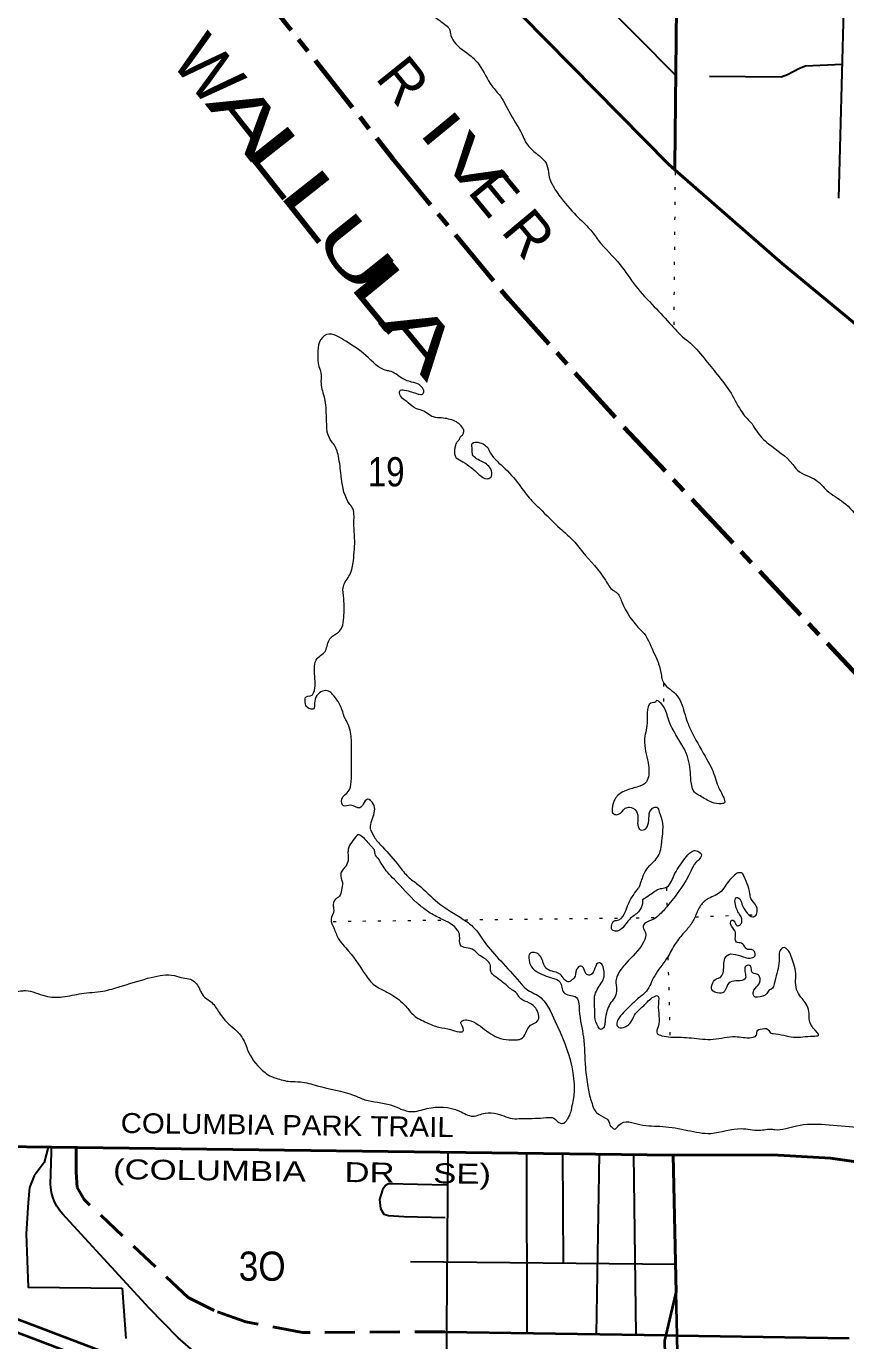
# Model space of a CAD drawing. Header units: feet. Extents: x 245918 to 509309, y -547785 to -360805.
# Drawn here: x 447217 to 452141, y -458892 to -450991 of the extents above; entities that cross this region are included whole.
import ezdxf
from ezdxf.enums import TextEntityAlignment as Align

# ---------------------------------------------------------------- set-up
doc = ezdxf.new("R2010")
doc.units = ezdxf.units.FT
doc.header["$LTSCALE"] = 60
for name, pattern in [('DOTTED', [1.5, 0.3, -1.2]), ('LONG_DASH_SHORT_DASH', [9.9, 6, -1.2, 1.5, -1.2]), ('MEDIUM_DASHED', [4.5, 3, -1.5])]:
    doc.linetypes.add(name, pattern=pattern)
for name, color, linetype, lineweight in [('11', 7, 'LONG_DASH_SHORT_DASH', 60), ('23', 7, 'Continuous', 70), ('24', 7, 'Continuous', 25), ('26', 7, 'Continuous', 40), ('27', 7, 'Continuous', 13), ('29', 7, 'Continuous', 25), ('39', 7, 'Continuous', 13), ('53', 7, 'DOTTED', 40), ('7', 7, 'DOTTED', 13)]:
    doc.layers.add(name, color=color, linetype=linetype, lineweight=lineweight)
doc.layers.add('41', color=7, linetype='Continuous')

msp = doc.modelspace()

# ---------------------------------------------------------------- linework, layer by layer
at = {"layer": '11'}
for points in [[(443771.67, -447174.66), (444619.09, -447431.95), (444840.89, -447528.66), (445297.29, -447769.41), (445844.9, -448096.98), (445905.03, -448131.87), (446342.92, -448409.68), (446732.43, -448691.43), (447033.82, -448953.6), (447531.09, -449481.89), (448585.29, -450730.71), (449417.7, -451785.59), (450116.61, -452631.71), (450803.73, -453394.56)], [(450808.87, -453400.1), (453100.96, -455839.58), (453761.67, -456605.66), (454238.85, -457246.9), (454469.53, -457498.1), (454990.93, -457948.29), (455725.2, -458432.88), (456021.84, -458565.19), (456764.47, -458768.44), (457638.33, -458962.77), (459960.92, -459390.74), (460289.18, -459477.83), (460703.39, -459620.47), (462211.88, -460252.44), (464002.48, -460997.41), (464552.9, -461150.04), (465233.22, -461304), (466107.36, -461425.28), (466960.09, -461511.14), (467659.22, -461513.57)]]:
    msp.add_lwpolyline(points, dxfattribs=at)
at = {"layer": '23', "lineweight": 35}
for points in [[(448891.04, -459348.29), (448673.69, -459301.12), (448221.09, -459165.62), (447066.51, -458726.71), (446692.77, -458560.06), (446655.73, -458543.12), (446426.32, -458420.93), (446334.54, -458364.24), (446217.79, -458277.73), (446192.86, -458259.26), (446167.79, -458237.12), (446156.2, -458226.89), (446017, -458086.76), (445986.63, -458048.38), (445944.05, -457983.94), (445908.43, -457915.4), (445829.06, -457741.93), (445803.58, -457680.07), (445774.31, -457608.69)], [(448198.15, -459237.02), (447061.23, -458804.83), (447036.41, -458795.4), (447011.23, -458784.17), (446686.63, -458639.44), (446662.32, -458628.6), (446636.63, -458616.85), (446623.98, -458611.07), (446412.65, -458498.51), (446388.19, -458485.48), (446362.65, -458469.7), (446293.11, -458426.75), (446170.04, -458335.57), (446144.93, -458316.96), (446120.04, -458294.64), (446082.62, -458261.08), (445940.25, -458113.07), (445937.14, -458109.69), (445882.47, -458043.31), (445861.03, -458010.9), (445835.03, -457971.59)]]:
    msp.add_lwpolyline(points, dxfattribs=at)
at = {"layer": '24'}
msp.add_lwpolyline([(448891.04, -459348.29), (448674.2, -459252.98), (448460.69, -459131.07), (448286.09, -459005.49), (448261.02, -458987.46), (448236.09, -458966.07), (448130.32, -458875.33), (447955.88, -458696.61), (447435.63, -458130.1), (447417.12, -458107.21), (447401.11, -458082.52), (447387.77, -458056.28), (447377.24, -458028.8), (447369.64, -458000.36), (447365.06, -457971.29), (447363.69, -457951.29), (447368.46, -457760.56), (447369.26, -457728.3)], dxfattribs=at)
at = {"layer": '26'}
msp.add_line((451122.56, -458602.46), (451103.73, -457775.83), dxfattribs=at)
for points in [[(451114.48, -451854.2), (451077.87, -451822.27), (449163.36, -449877.64), (448067.67, -448811.6), (447066.43, -447932.98), (446653.86, -447604.86), (446630.17, -447587.38)], [(451114.48, -451854.2), (451114.72, -451830.91), (451124.68, -450876.99)], [(453075.77, -453351.29), (452990.38, -453320.47), (452822.17, -453244.6), (452662.81, -453151.57), (452514.05, -453042.39), (452150.72, -452738.96), (451759.44, -452416.72), (451114.48, -451854.2)], [(451103.73, -457775.83), (447369.26, -457728.3), (447066.72, -457724.45)], [(453971.27, -458339.56), (453843.28, -458271.49), (453428.65, -458118.21), (452942.68, -457970.78), (452791.62, -457964.7), (452469.36, -457855.04), (452048.95, -457793.93), (451701.14, -457774.29), (451103.73, -457775.83)]]:
    msp.add_lwpolyline(points, dxfattribs=at)
at = {"layer": '26', "lineweight": 35}
for points in [[(451062.12, -459235.45), (451054.89, -458890.18), (451062.27, -458858.8), (451122.56, -458602.46)], [(451133.48, -459081.95), (451128.42, -458859.83), (451122.56, -458602.46)], [(449732.23, -458838.05), (451062.27, -458858.8), (451128.42, -458859.83), (452161.28, -458875.95)]]:
    msp.add_lwpolyline(points, dxfattribs=at)
at = {"layer": '29'}
for p, q in [((450517.53, -450676.45), (451120.4, -451287.04)), ((452127.35, -450894.3), (452098.88, -452024.99)), ((449749.56, -457758.59), (449740.44, -459196.29)), ((450222.51, -457764.61), (450225.38, -458845.74)), ((450439.6, -457767.38), (450443.38, -458424.31)), ((450660.34, -457770.19), (450641.05, -458852.23)), ((450865.57, -457772.8), (450879.49, -458855.95)), ((449526.79, -458415.37), (451118.65, -458430.89)), ((447794.45, -458576.02), (447816.49, -458878.62))]:
    msp.add_line(p, q, dxfattribs=at)
for points in [[(452119.11, -451221.57), (451899.79, -451230.79), (451862.67, -451244), (451791.44, -451282.73), (451754.25, -451295.76), (451323.08, -451292.75)], [(447348.36, -457728.03), (447324.18, -457820.81), (447282.78, -457877.2), (447264.93, -457900.36), (447237.64, -457971.65), (447228.27, -458061.8), (447217.52, -458250.04), (447229.03, -458569.37), (447794.45, -458576.02)], [(449742.62, -457957.23), (449394.23, -457949.75), (449376.28, -457958.73), (449358.33, -457985.67), (449340.38, -458044.04), (449344.86, -458097.92), (449365.95, -458130.44), (449394.23, -458138.33), (449485.34, -458145.48), (449735.27, -458151.8)]]:
    msp.add_lwpolyline(points, dxfattribs=at)
at = {"layer": '39'}
msp.add_line((449024.92, -453430.58), (449023.09, -453426.87), dxfattribs=at)
for points in [[(446472.57, -447761.11), (446537.63, -447812.02), (446539.71, -447832.08), (446582.03, -447894.14), (446630.33, -447938.12), (446706.68, -447973.97), (446718.75, -447979.94), (446795.18, -448041.88), (446865.52, -448079.76), (447006.28, -448177.59), (447084.69, -448231.49), (447151.09, -448289.45), (447195.33, -448321.4), (447195.36, -448331.44), (447217.48, -448345.41), (447265.81, -448401.42), (447386.56, -448519.4), (447497.21, -448613.32), (447525.37, -448635.29), (447653.98, -448701.06), (447662.02, -448707.06), (447712.29, -448740.99), (447794.81, -448820.97), (447873.3, -448900.96), (447875.34, -448910.98), (447907.52, -448934.95), (447947.77, -448972.94), (447963.9, -449000.98), (448048.39, -449066.89), (448086.6, -449096.87), (448086.63, -449106.89), (448138.99, -449170.93), (448249.76, -449302.98), (448394.67, -449446.95), (448577.84, -449630.92), (448587.9, -449642.92), (448726.82, -449796.95), (448879.89, -449981.02), (448968.57, -450111.15), (449004.85, -450161.19), (449059.18, -450213.17), (449183.9, -450317.08), (449236.23, -450369.07), (449304.72, -450457.13), (449359.13, -450531.17), (449395.55, -450629.38), (449409.7, -450661.44), (449486.06, -450701.3), (449498.24, -450745.41), (449530.4, -450763.35), (449534.45, -450773.37), (449558.56, -450787.33), (449620.99, -450861.36), (449643.19, -450901.41), (449665.34, -450927.43), (449739.75, -450985.35), (449761.9, -451011.36), (449765.99, -451033.43), (449788.21, -451083.52), (449890.82, -451171.44), (449939.13, -451223.45), (450015.76, -451349.6), (450066.12, -451411.63), (450126.65, -451519.78), (450203.32, -451655.96), (450207.36, -451665.98), (450261.75, -451738.03), (450314.06, -451781.99), (450346.3, -451826.03), (450356.51, -451884.18), (450376.75, -451940.3), (450433.2, -452026.39)], [(450433.2, -452026.39), (450535.89, -452142.42), (450602.3, -452208.4), (450654.68, -452276.44), (450785.55, -452424.47), (450878.24, -452550.57), (450990.99, -452676.59), (451093.66, -452786.59), (451186.23, -452878.58), (451194.28, -452884.57), (451290.9, -452986.57), (451369.46, -453084.62), (451452.07, -453196.71), (451520.65, -453314.86), (451578.35, -453380.67)], [(449844.82, -453414.54), (449823.54, -453385.04), (449793.38, -453365.08), (449713.06, -453345.3), (449664.89, -453339.44), (449590.53, -453297.57), (449562.42, -453289.63), (449512.15, -453253.69), (449459.8, -453193.68), (449461.76, -453181.63), (449489.84, -453177.52), (449572.17, -453201.31), (449598.26, -453201.21), (449604.25, -453195.18), (449598.14, -453165.1), (449551.89, -453133.16), (449541.86, -453131.18), (449473.56, -453105.33), (449399.2, -453063.46), (449387.15, -453061.5), (449258.46, -452969.64), (449137.81, -452883.78), (449081.53, -452851.87), (449021.32, -452844.06), (448979.33, -452888.35), (448969.52, -452958.63), (448975.78, -453036.86), (448987.94, -453074.95), (448988.1, -453125.11), (449006.45, -453217.35), (449008.48, -453225.37), (449018.88, -453343.73), (449023.09, -453426.87)], [(449286.69, -455815.72), (449286.51, -455800.99), (449310.37, -455706.71), (449302.25, -455664.62), (449268.1, -455636.62), (449242.09, -455666.75), (449222.08, -455688.85), (449165.89, -455672.92), (449123.78, -455677.02), (449113.66, -455636.93), (449153.67, -455588.74), (449169.58, -455532.57), (449171.17, -455344.1), (449168.98, -455257.9), (449140.7, -455165.73), (449134.66, -455155.72), (449114.47, -455097.61), (449058.12, -455007.51), (449034.01, -454987.51), (448997.9, -454987.58), (448949.92, -455059.86), (448943.98, -455093.95), (448923.93, -455094), (448897.81, -455074), (448893.71, -455035.91), (448893.7, -455027.89), (448933.78, -455011.77), (448943.77, -454997.72), (448949.54, -454883.43), (448949.43, -454837.31), (448965.38, -454791.18), (449017.41, -454740.94), (449019.41, -454734.92), (449047.33, -454666.7), (449093.39, -454632.53), (449113.39, -454604.42), (449125.29, -454544.24), (449125.04, -454431.97), (449122.87, -454357.79), (449160.82, -454287.54), (449182.7, -454203.29), (449190.42, -454066.94), (449186.19, -453970.72), (449173.97, -453880.52), (449161.89, -453864.5), (449111.41, -453708.22), (449109.36, -453690.18), (449093.06, -453575.94), (449062.81, -453499.81), (449052.76, -453487.8), (449024.92, -453430.58)], [(449844.82, -453414.52), (449843.7, -453429.26), (449839.02, -453447.21), (449826.91, -453457.8), (449818.53, -453473.66), (449805.39, -453490.06), (449794.93, -453514.36), (449791.3, -453534.42), (449791.39, -453560.8), (449795.12, -453572.92), (449798.85, -453583.45), (449800.2, -453585.17)], [(451578.35, -453380.67), (451638.04, -453464.54), (451678.23, -453500.54), (451822.91, -453624.56), (451851.06, -453658.59), (451965.53, -453720.51), (452027.84, -453780.53), (452128.28, -453852.5), (452230.79, -453954.55), (452369.37, -454038.47), (452415.52, -454050.41), (452481.73, -454064.32), (452548.02, -454108.29), (452626.33, -454146.22), (452682.55, -454176.19), (452831.08, -454226.01), (452845.12, -454230), (453049.86, -454301.76), (453202.41, -454353.58), (453284.73, -454397.53), (453340.99, -454441.53), (453437.37, -454489.44), (453555.83, -454549.36), (453676.27, -454593.23), (453812.74, -454635.05), (453915.15, -454684.97), (454069.73, -454750.83), (454140.31, -454793.51), (454192.6, -454829.46), (454218.42, -454876.84), (454264.66, -454930.88), (454322.92, -454968.86), (454383.23, -455034.9), (454399.3, -455046.9), (454469.59, -455090.86), (454548.85, -455133.41), (454588.07, -455153.02), (454640.29, -455192.78), (454694.52, -455222.74), (454750.78, -455270.75), (454774.36, -455303.36), (454805.07, -455334.79), (454875.38, -455388.79), (454915.57, -455424.79), (454939.77, -455486.9), (454965.88, -455496.87), (454983.93, -455500.85), (455120.41, -455540.67), (455132.48, -455558.69), (455166.64, -455592.71), (455242.97, -455642.68), (455295.22, -455688.69), (455345.41, -455712.64), (455387.61, -455750.66), (455475.96, -455796.59), (455542.21, -455826.53), (455610.52, -455880.53), (455652.73, -455922.55), (455684.97, -455988.64), (455699.1, -456036.73), (455705.26, -456098.87), (455701.27, -456104.9), (455693.27, -456120.96)], [(449800.2, -453585.17), (449841.26, -453608.5), (449937.7, -453684.5), (449985.89, -453710.46), (450007.94, -453702.4), (450011.86, -453662.29), (449989.72, -453628.25), (449923.45, -453590.29), (449899.33, -453566.28), (449897.25, -453536.21), (449897.18, -453498.12), (449943.3, -453494.02), (449977.43, -453511.99), (449995.52, -453532), (449999.56, -453542.02), (450082, -453638.09), (450178.52, -453746.16), (450248.92, -453836.24), (450301.17, -453888.26), (450425.8, -454010.31), (450496.13, -454074.33), (450560.48, -454150.38), (450697.25, -454320.53), (450745.52, -454382.58), (450761.58, -454392.57), (450795.81, -454450.64), (450910.51, -454620.83), (450918.55, -454628.83), (450985, -454748.99), (451017.25, -454823.11), (451033.45, -454893.25), (451041.55, -454927.32), (451117.93, -455003.35), (451150.13, -455053.4), (451190.51, -455175.63), (451220.74, -455241.72), (451307.33, -455397.93), (451337.54, -455454.01), (451373.86, -455558.19), (451408.12, -455628.29), (451412.19, -455658.36), (451384.13, -455664.43), (451378.11, -455664.44), (451325.93, -455650.51), (451257.65, -455612.55), (451233.56, -455596.57), (451221.47, -455574.54), (451209.26, -455494.37), (451184.91, -455364.1), (451156.71, -455310.02), (451074.13, -455149.8), (451031.81, -455061.66), (451001.7, -455045.68), (450997.7, -455053.72), (450985.67, -455055.74), (450947.83, -455178.12), (450932.02, -455284.4), (450932.04, -455296.44), (450956.42, -455434.73), (450948.59, -455522.96), (450936.59, -455541.03), (450912.56, -455555.11), (450842.4, -455577.3), (450768.29, -455617.56), (450750.3, -455645.65), (450738.37, -455691.8), (450740.43, -455717.85), (450752.49, -455727.86), (450776.55, -455727.8), (450816.59, -455691.63), (450842.65, -455685.57), (450876.77, -455701.54), (450892.92, -455743.61), (450892.93, -455749.62), (450890.99, -455781.7), (450895.05, -455803.75), (450909.13, -455821.77), (450939.2, -455813.69), (450953.19, -455791.6), (450981.05, -455691.3), (451007.11, -455685.24), (451021.22, -455715.28), (451031.3, -455741.33), (451031.68, -455913.75), (451027.73, -455941.82), (450987.77, -456012.08), (450943.75, -456058.28), (450919.79, -456106.44), (450909.82, -456134.53), (450896.77, -456172.3)], [(449205.25, -455856.03), (449152.43, -455937.6), (449150.48, -455961.66), (449152.55, -455993.73), (449136.61, -456039.87), (449116.61, -456063.98), (449106.63, -456086.05), (449116.77, -456138.15), (449110.86, -456184.28), (449098.9, -456220.39), (449072.88, -456240.5), (449062.89, -456260.56), (449062.95, -456286.62), (449064.99, -456304.66), (449049.06, -456358.83), (449065.23, -456410.93), (449069.27, -456420.94), (449097.48, -456483.03), (449137.7, -456531.06), (449252.36, -456687.22), (449310.68, -456755.26), (449346.83, -456777.25), (449407.06, -456809.2), (449497.48, -456881.2), (449545.74, -456935.23), (449622.05, -456979.18), (449696.31, -457007.1), (449766.55, -457020.99), (449818.72, -457034.92), (449840.77, -457032.87), (449830.65, -456986.78), (449828.63, -456980.77), (449838.63, -456968.71), (449872.72, -456964.64), (449932.95, -456992.58), (450035.39, -457062.55), (450169.82, -457082.32), (450189.86, -457078.28), (450247.85, -456995.96), (450291.91, -456967.8), (450297.88, -456949.75), (450289.78, -456913.67), (450273.68, -456887.65), (450227.48, -456855.65), (450179.28, -456827.69), (450167.2, -456807.66), (450114.96, -456767.67), (450106.93, -456759.66), (450030.58, -456699.68), (450008.46, -456671.65), (450006.38, -456637.58), (449964.15, -456589.54), (449932.01, -456567.55), (449905.88, -456543.55), (449825.6, -456513.63), (449821.46, -456457.51), (449809.36, -456425.45), (449708.91, -456355.48), (449636.63, -456315.54), (449578.36, -456271.55), (449564.3, -456259.54), (449429.61, -456119.47), (449387.39, -456075.46), (449339.1, -456003.38), (449332.13, -455992.33)], [(449204.39, -455855.28), (449210.4, -455849.26), (449234.49, -455859.23), (449294.8, -455925.28), (449306.87, -455939.28), (449310.94, -455965.34), (449333.06, -455993.36)], [(449284.54, -455817.03), (449312.74, -455871.11), (449356.98, -455923.14), (449457.52, -456039.22), (449511.81, -456103.27), (449570.07, -456149.27), (449690.66, -456257.28), (449843.31, -456359.22), (449901.57, -456403.21), (449971.97, -456497.3), (450068.49, -456609.38), (450181.08, -456735.46), (450221.29, -456777.48), (450301.62, -456823.43), (450363.65, -456903.52)], [(450920.07, -456239.21), (450962.14, -456212.61), (451028.24, -456174.39), (451060.32, -456168.31), (451108.3, -456098.04), (451168.26, -456001.68), (451202.27, -455961.52), (451226.3, -455947.43), (451236.32, -455945.41), (451266.44, -455959.38), (451272.48, -455965.39), (451264.51, -455993.47), (451240.5, -456017.58), (451210.52, -456069.76), (451078.58, -456268.52), (451024.57, -456328.77), (450972.5, -456364.96), (450926.44, -456393.12), (450924.46, -456407.17), (450938.57, -456437.21), (450926.66, -456495.37), (450820.64, -456623.9), (450768.66, -456698.19), (450760.7, -456728.27), (450764.83, -456782.39), (450762.87, -456802.45), (450718.91, -456878.73), (450702.97, -456922.87), (450695.06, -456977.01), (450689.1, -457005.09), (450671.09, -457021.17), (450653, -457005.16), (450632.67, -456882.91), (450632.54, -456820.76), (450672.48, -456742.49), (450684.47, -456720.41), (450686.33, -456654.25), (450668.2, -456622.2), (450660.18, -456620.21), (450608.19, -456692.49), (450586.12, -456690.54), (450568, -456656.49), (450551.91, -456640.48), (450523.89, -456660.59), (450509.96, -456710.74), (450495.94, -456722.8), (450477.91, -456734.86), (450457.84, -456726.88), (450431.7, -456694.86), (450401.58, -456676.87), (450355.42, -456662.93), (450337.33, -456646.93), (450303.08, -456576.83), (450297.05, -456570.82), (450244.88, -456562.91), (450238.96, -456605.03), (450261.14, -456655.11), (450281.22, -456671.1), (450381.6, -456713), (450423.77, -456734.97), (450447.98, -456799.07), (450480.1, -456815.05), (450516.22, -456823), (450540.47, -456905.15), (450564.89, -457067.5), (450577.33, -457249.91), (450591.62, -457364.16), (450611.86, -457450.33), (450613.88, -457456.34), (450628.02, -457498.41), (450644.1, -457520.44), (450698.33, -457554.41), (450712.39, -457564.41), (450730.54, -457604.46), (450736.18, -457608.96)], [(451480.61, -456086.6), (451423.3, -456149.53), (451393.31, -456191.7), (451317.19, -456233.95), (451269.14, -456276.15), (451239.19, -456336.36), (451207.23, -456394.56), (451163.22, -456446.78), (451113.22, -456513.05), (451065.26, -456595.34), (450993.29, -456697.73), (450969.32, -456745.9), (450943.35, -456790.06), (450875.29, -456850.34), (450867.29, -456858.37), (450797.24, -456928.69), (450767.26, -456974.86), (450765.29, -456990.91), (450777.36, -457008.93), (450815.46, -457004.84), (450835.49, -456992.77), (450885.46, -456916.48), (450927.5, -456878.3), (450987.54, -456824.05), (451009.59, -456818), (451015.72, -456866.1), (451014.02, -457004.44), (451008.09, -457044.55), (451036.2, -457058.52), (451088.37, -457066.44), (451094.38, -457066.43), (451214.73, -457072.2), (451345.12, -457079.95), (451477.45, -457063.65), (451575.74, -457069.47), (451603.79, -457057.38), (451613.75, -457025.28), (451627.78, -457019.24), (451673.91, -457021.15), (451694.01, -457043.16), (451706.05, -457045.15), (451828.44, -457066.96), (451946.77, -457060.7), (451976.84, -457056.63), (451946.65, -457012.59), (451922.47, -456954.49), (451922.46, -456948.48), (451898.19, -456858.31), (451872.04, -456826.28), (451845.87, -456780.22), (451839.61, -456669.97), (451825.45, -456615.86), (451783.16, -456533.74), (451777.13, -456529.75), (451751.08, -456539.83), (451741.11, -456569.92), (451741.2, -456610.02), (451715.4, -456732.37), (451691.44, -456780.53), (451685.42, -456782.55), (451667.42, -456804.64), (451611.31, -456826.8), (451597.27, -456826.83), (451587.21, -456814.82), (451589.16, -456784.75), (451621.17, -456746.59), (451623.08, -456704.49), (451606.99, -456688.48), (451578.89, -456678.51), (451568.78, -456640.44), (451542.7, -456638.49), (451534.72, -456654.54), (451536.86, -456716.69), (451492.76, -456728.81), (451480.73, -456728.83), (451438.64, -456742.95), (451414.68, -456789.11), (451400.66, -456801.17), (451382.62, -456803.21), (451336.43, -456781.24), (451342.36, -456741.14), (451368.38, -456715.02), (451384.42, -456708.98), (451404.41, -456680.87), (451412.26, -456602.66), (451428.25, -456576.57), (451538.58, -456588.37), (451566.67, -456592.33), (451594.73, -456580.24), (451592.66, -456552.17), (451574.58, -456540.18), (451550.52, -456540.23), (451540.46, -456532.23), (451514.33, -456502.21), (451484.23, -456496.26), (451478.14, -456464.19)], [(451478.14, -456464.19), (451476.06, -456430.11), (451449.89, -456386.06), (451455.86, -456363.99), (451469.91, -456367.97), (451486.01, -456396.01), (451504.06, -456393.97), (451516.05, -456375.9), (451516, -456349.84), (451501.91, -456325.8), (451497.89, -456319.8), (451483.78, -456289.76), (451487.65, -456227.6), (451495.68, -456229.58), (451517.82, -456265.63), (451550.03, -456321.7), (451582.17, -456343.69), (451600.2, -456335.63), (451610.17, -456305.53), (451604.1, -456279.48), (451571.9, -456233.44), (451565.82, -456205.38), (451523.45, -456087.18)], [(451481.03, -456087.04), (451486.02, -456081.64), (451494.19, -456076.73), (451503.18, -456077.55), (451504.82, -456077.55), (451513.4, -456077.18), (451517.07, -456080), (451520.31, -456084.64), (451524.09, -456087.65)], [(450920.07, -456239.21), (450920.14, -456264.83), (450896.18, -456312.99), (450842.12, -456359.21), (450756.03, -456429.56), (450735.95, -456419.57), (450735.89, -456391.51), (450749.88, -456367.42), (450763.92, -456365.38), (450837.9, -456260.99), (450896.77, -456172.3)], [(446400.94, -456961.68), (446541.23, -456913.27), (446601.36, -456897.11), (446695.61, -456886.89), (446850.01, -456872.55), (447008.4, -456848.16), (447048.49, -456836.05), (447104.58, -456805.86), (447182.76, -456789.66), (447212.84, -456787.6), (447331.25, -456819.44), (447435.55, -456825.23), (447549.83, -456804.95), (447678.16, -456790.66), (447782.39, -456762.38), (447796.42, -456758.35), (447968.79, -456707.87), (448107.16, -456697.56), (448159.33, -456711.5), (448203.48, -456719.42), (448255.74, -456771.44), (448277.9, -456815.5), (448330.14, -456857.5), (448376.4, -456919.56), (448434.73, -456989.61), (448480.94, -457029.61), (448521.18, -457081.65), (448553.43, -457157.78), (448651.97, -457279.87), (448690.14, -457303.86), (448718.24, -457313.82), (448802.52, -457333.7), (448864.7, -457335.58), (448965.04, -457359.44), (449187.79, -457417.12), (449252.02, -457443.05), (449406.53, -457474.82), (449530.97, -457514.67), (449625.19, -457496.43), (449819.77, -457512.08), (449900.06, -457541.99), (449974.23, -457523.79), (450046.45, -457527.66), (450152.81, -457557.52), (450200.94, -457555.41), (450206.96, -457555.4), (450341.32, -457551.12), (450387.47, -457555.03), (450427.64, -457585.03), (450449.89, -457583.23)], [(450492.67, -457503.24), (450503.57, -457454.56), (450362.9, -456901.26)], [(450492.67, -457503.24), (450480.6, -457535.94), (450468.62, -457560.51), (450457.87, -457576.48), (450449.89, -457583.23)], [(450736.18, -457608.96), (450750.62, -457620.47), (450778.66, -457596.35), (450905, -457592.08), (451041.4, -457603.84), (451191.88, -457627.6), (451330.31, -457645.36), (451514.77, -457616.92), (451621.08, -457626.73), (451701.3, -457620.56), (451715.34, -457622.53), (451845.66, -457600.21), (452018.12, -457591.85), (452208.7, -457609.51), (452379.2, -457621.2), (452469.47, -457625.03), (452537.7, -457642.94), (452672.22, -457710.83), (452874.96, -457790.61), (453045.6, -457864.46), (453182.13, -457928.33), (453348.74, -457996.17), (453507.34, -458068.03)], [(445509.25, -458267.71), (445512.56, -458267.69), (445629.36, -458325.03), (445659.61, -458346.88), (445778.28, -458386.15), (445886.86, -458419.47), (445975.5, -458466.98), (445983.57, -458472.94), (446086.38, -458538.41), (446158.84, -458569.97), (446358.13, -458658.81), (446559.38, -458741.63), (446732.47, -458814.61), (446913.73, -458907.6), (447084.86, -458986.61), (447201.64, -459041.94), (447272.04, -459065.51), (447404.87, -459120.73), (447529.54, -459159.96), (447742.78, -459236.67), (447813.38, -459286.31), (447870.11, -459360.11), (447880.24, -459372.07), (447981.03, -459437.55), (448037.39, -459461.22), (448202.13, -459492.14), (448290.61, -459519.6), (448368.94, -459531.08), (448465.5, -459566.5), (448535.96, -459598.09), (448606.28, -459611.64), (448724.64, -459610.81), (448778.88, -459620.45), (448943.85, -459681.45), (448961.93, -459685.34), (448989.85, -459663.08), (449106.05, -459642.21), (449112.06, -459642.17), (449218.63, -459673.51), (449383.62, -459736.52), (449576.65, -459795.34), (449709.45, -459846.54), (449783.84, -459868.08), (449840.03, -459869.69), (449876.18, -459875.45), (450001.14, -459950.78), (450166.58, -460073.96), (450239.14, -460119.58), (450309.43, -460129.11), (450431.79, -460126.25), (450471.95, -460131.98), (450528.17, -460137.6), (450600.55, -460159.15), (450610.61, -460163.09), (450699.2, -460204.59), (450751.68, -460246.33), (450874.79, -460343.73), (450935.2, -460373.39), (450995.44, -460380.99), (451192.38, -460399.53)]]:
    msp.add_spline(points, degree=3, dxfattribs=at)
at = {"layer": '53', "linetype": 'MEDIUM_DASHED'}
msp.add_lwpolyline([(449732.23, -458838.05), (448876.72, -458842.37), (448536.17, -458778.76), (448345.45, -458710.61), (448189.27, -458632.13), (447564.44, -458042.77), (447523.57, -457970.08), (447516.45, -457878.82), (447516.45, -457730.17)], dxfattribs=at)
at = {"layer": '7'}
for p, q in [((451124.68, -450876.99), (451107.63, -452801.62)), ((451045.53, -454942.21), (451047.7, -455085.78)), ((451064.2, -456170.62), (451065.8, -456276.03)), ((450769.86, -456353.23), (449856.33, -456363.93)), ((450990.47, -456350.65), (450862.19, -456352.14)), ((451239.24, -456343.89), (451506.96, -456334.02)), ((451561.17, -456331.88), (451602.14, -456330.37)), ((449708.61, -456365.66), (449050.99, -456373.38)), ((451072.9, -456587.32), (451085.5, -457059.99))]:
    msp.add_line(p, q, dxfattribs=at)

# ---------------------------------------------------------------- texts
at = {"layer": '27'}
for s, width, p in [('COLUMBIA PARK TRAIL', 1.1, (447784.11, -457642.74)), ('(COLUMBIA    DR    SE)', 1.3, (447737.86, -457920.37))]:
    msp.add_text(s, height=120, rotation=359.271, dxfattribs=dict(at, width=width)).set_placement(p)
at = {"layer": '41'}
for s, height, rotation, p in [('W', 300, 309.751, (448196.26, -451346.41)), ('R', 250, 308.797, (449385.01, -451396.38)), ('E', 250, 309.444, (449934.61, -452072.61)), ('R', 250, 309.817, (450141.88, -452317.38))]:
    msp.add_text(s, height=height, rotation=rotation, dxfattribs=at).set_placement(p, align=Align.CENTER)
for s, height, rotation, width, p in [('A', 300, 308.325, 1.7, (448428.6, -451633.4)), ('I', 250, 309.444, 1.6, (449615.37, -451686.07)), ('L', 300, 308.325, 1.85, (448643.28, -451894.9)), ('V', 250, 309.444, 1.7, (449806.03, -451910.39)), ('L', 300, 308.325, 1.85, (448851.65, -452156.81)), ('U', 300, 308.732, 1.6, (449077.78, -452445.73)), ('L', 300, 309.443, 1.85, (449277, -452705.14)), ('A', 300, 309.443, 1.75, (449477.42, -452955.76))]:
    msp.add_text(s, height=height, rotation=rotation, dxfattribs=dict(at, width=width)).set_placement(p, align=Align.CENTER)
at = {"layer": '7'}
for s, rotation, width, p in [('19', 359.955, 0.85, (449268.78, -453756.23)), ('3O', 359.953, 0.9, (448494.14, -458531.44))]:
    msp.add_text(s, height=175.5, rotation=rotation, dxfattribs=dict(at, width=width)).set_placement(p)

doc.saveas('drawing.dxf')
